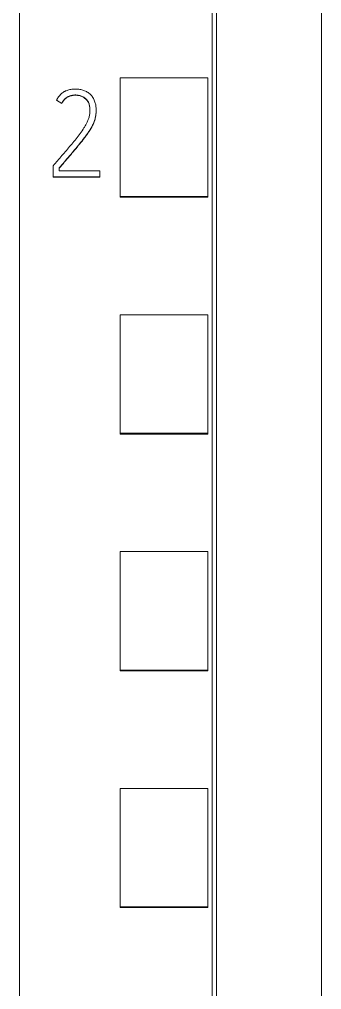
# Model space of a CAD drawing. Header units: millimetres. Extents: x 4137 to 6698, y 1400 to 3585.
# Drawn here: x 6042.65 to 6049.55, y 3292.87 to 3315 of the extents above; entities that cross this region are included whole.
import ezdxf

# ---------------------------------------------------------------- set-up
doc = ezdxf.new("R2010")
doc.units = ezdxf.units.MM
doc.layers.add('000-PI-Oprema', color=30, linetype='Continuous', lineweight=5)

msp = doc.modelspace()

# ---------------------------------------------------------------- linework, layer by layer
at = {"layer": '000-PI-Oprema', "color": 0, "linetype": 'ByBlock', "lineweight": 0}
for p, q in [((6042.648, 3360.465), (6042.648, 3247.047)), ((6047.048, 3358.191), (6047.048, 3249.376)), ((6044.948, 3310.962), (6044.948, 3313.664)), ((6046.948, 3313.664), (6044.948, 3313.664)), ((6046.948, 3310.962), (6046.948, 3313.664)), ((6044.4, 3312.922), (6044.4, 3312.928)), ((6043.418, 3311.405), (6044.483, 3311.405)), ((6044.483, 3311.399), (6043.418, 3311.399)), ((6044.483, 3311.543), (6043.557, 3311.543)), ((6044.483, 3311.405), (6044.483, 3311.543)), ((6044.483, 3311.405), (6044.483, 3311.399)), ((6044.948, 3310.941), (6044.948, 3310.962)), ((6046.948, 3310.962), (6044.948, 3310.962)), ((6046.948, 3310.941), (6044.948, 3310.941)), ((6046.948, 3310.941), (6046.948, 3310.962)), ((6044.948, 3305.56), (6044.948, 3308.262)), ((6046.948, 3308.262), (6044.948, 3308.262)), ((6046.948, 3305.56), (6046.948, 3308.262)), ((6044.948, 3305.541), (6044.948, 3305.56)), ((6046.948, 3305.56), (6044.948, 3305.56)), ((6046.948, 3305.541), (6044.948, 3305.541)), ((6046.948, 3305.541), (6046.948, 3305.56)), ((6044.948, 3300.159), (6044.948, 3302.86)), ((6046.948, 3302.86), (6044.948, 3302.86)), ((6046.948, 3300.159), (6046.948, 3302.86)), ((6044.948, 3300.141), (6044.948, 3300.159)), ((6046.948, 3300.159), (6044.948, 3300.159)), ((6046.948, 3300.141), (6044.948, 3300.141)), ((6046.948, 3300.141), (6046.948, 3300.159)), ((6044.948, 3294.757), (6044.948, 3297.458)), ((6046.948, 3297.458), (6044.948, 3297.458)), ((6046.948, 3294.757), (6046.948, 3297.458)), ((6044.948, 3294.741), (6044.948, 3294.757)), ((6046.948, 3294.757), (6044.948, 3294.757)), ((6046.948, 3294.741), (6044.948, 3294.741)), ((6046.948, 3294.741), (6046.948, 3294.757))]:
    msp.add_line(p, q, dxfattribs=at)
at = {"layer": '000-PI-Oprema', "color": 0, "linetype": 'ByBlock', "lineweight": 0, "ltscale": 0.25}
for p, q in [((6043.493, 3313.154), (6043.618, 3313.084)), ((6043.418, 3311.659), (6043.418, 3311.399)), ((6043.557, 3311.543), (6043.557, 3311.61))]:
    msp.add_line(p, q, dxfattribs=at)
at = {"layer": '000-PI-Oprema', "color": 0, "linetype": 'ByBlock', "lineweight": 0}
for points, knots in [([(6047.148, 3358.377), (6047.148, 3355.333), (6047.148, 3345.763), (6047.148, 3331.593), (6047.148, 3317.027), (6047.148, 3302.817), (6047.148, 3288.522), (6047.148, 3273.036), (6047.148, 3260.396), (6047.148, 3252.431), (6047.148, 3249.091)], [0, 0, 0, 0, 0.083934, 0.263736, 0.389889, 0.484142, 0.653794, 0.78188, 0.908517, 1, 1, 1, 1]), ([(6049.548, 3355.311), (6049.548, 3353.288), (6049.548, 3344.739), (6049.548, 3331.593), (6049.548, 3317.027), (6049.548, 3302.817), (6049.548, 3288.522), (6049.548, 3273.036), (6049.548, 3260.278), (6049.548, 3251.396), (6049.548, 3247.139), (6049.548, 3246.341)], [0, 0, 0, 0, 0.055935, 0.236292, 0.362833, 0.457376, 0.627551, 0.756032, 0.883059, 0.978086, 1, 1, 1, 1]), ([(6043.557, 3311.61), (6043.596, 3311.656), (6043.635, 3311.702), (6043.713, 3311.793), (6043.752, 3311.839), (6043.83, 3311.931), (6043.869, 3311.976), (6043.947, 3312.069), (6043.985, 3312.115), (6044.061, 3312.208), (6044.099, 3312.255), (6044.153, 3312.327), (6044.171, 3312.352), (6044.206, 3312.401), (6044.224, 3312.425), (6044.257, 3312.476), (6044.273, 3312.501), (6044.303, 3312.553), (6044.318, 3312.579), (6044.336, 3312.62), (6044.342, 3312.634), (6044.353, 3312.662), (6044.359, 3312.676), (6044.373, 3312.72), (6044.38, 3312.749), (6044.391, 3312.808), (6044.395, 3312.838), (6044.399, 3312.883), (6044.4, 3312.898), (6044.4, 3312.928), (6044.4, 3312.943), (6044.398, 3312.988), (6044.395, 3313.018), (6044.387, 3313.063), (6044.384, 3313.077), (6044.376, 3313.107), (6044.371, 3313.121), (6044.361, 3313.15), (6044.355, 3313.163), (6044.342, 3313.19), (6044.334, 3313.203), (6044.322, 3313.223), (6044.318, 3313.229), (6044.309, 3313.241), (6044.304, 3313.247), (6044.289, 3313.265), (6044.279, 3313.276), (6044.258, 3313.297), (6044.247, 3313.307), (6044.229, 3313.321), (6044.223, 3313.325), (6044.21, 3313.334), (6044.203, 3313.338), (6044.17, 3313.357), (6044.143, 3313.369), (6044.1, 3313.384), (6044.085, 3313.389), (6044.056, 3313.397), (6044.041, 3313.4), (6044.011, 3313.405), (6043.996, 3313.407), (6043.966, 3313.41), (6043.951, 3313.41), (6043.921, 3313.411), (6043.906, 3313.411), (6043.876, 3313.41), (6043.86, 3313.408), (6043.815, 3313.403), (6043.785, 3313.397), (6043.742, 3313.384), (6043.728, 3313.378), (6043.707, 3313.369), (6043.7, 3313.366), (6043.687, 3313.359), (6043.68, 3313.355), (6043.647, 3313.336), (6043.623, 3313.319), (6043.589, 3313.288), (6043.578, 3313.278), (6043.557, 3313.255), (6043.548, 3313.244), (6043.521, 3313.207), (6043.506, 3313.181), (6043.493, 3313.154)], [0, 0, 0, 0, 0.0625, 0.0625, 0.125, 0.125, 0.1875, 0.1875, 0.25, 0.25, 0.3125, 0.3125, 0.34375, 0.34375, 0.375, 0.375, 0.40625, 0.40625, 0.4375, 0.4375, 0.453125, 0.453125, 0.46875, 0.46875, 0.5, 0.5, 0.53125, 0.53125, 0.546875, 0.546875, 0.5625, 0.5625, 0.59375, 0.59375, 0.609375, 0.609375, 0.625, 0.625, 0.640625, 0.640625, 0.65625, 0.65625, 0.664062, 0.664062, 0.671875, 0.671875, 0.6875, 0.6875, 0.703125, 0.703125, 0.710937, 0.710937, 0.71875, 0.71875, 0.75, 0.75, 0.765625, 0.765625, 0.78125, 0.78125, 0.796875, 0.796875, 0.8125, 0.8125, 0.828125, 0.828125, 0.84375, 0.84375, 0.875, 0.875, 0.890625, 0.890625, 0.898437, 0.898437, 0.90625, 0.90625, 0.9375, 0.9375, 0.953125, 0.953125, 0.96875, 0.96875, 1, 1, 1, 1]), ([(6043.618, 3313.09), (6043.629, 3313.113), (6043.643, 3313.135), (6043.667, 3313.166), (6043.675, 3313.175), (6043.694, 3313.193), (6043.704, 3313.202), (6043.736, 3313.225), (6043.758, 3313.237), (6043.807, 3313.256), (6043.832, 3313.264), (6043.87, 3313.271), (6043.883, 3313.273), (6043.908, 3313.275), (6043.922, 3313.275), (6043.96, 3313.275), (6043.986, 3313.272), (6044.024, 3313.264), (6044.036, 3313.26), (6044.061, 3313.252), (6044.073, 3313.247), (6044.108, 3313.23), (6044.13, 3313.217), (6044.161, 3313.192), (6044.17, 3313.184), (6044.188, 3313.165), (6044.196, 3313.155), (6044.208, 3313.139), (6044.211, 3313.133), (6044.218, 3313.122), (6044.227, 3313.105), (6044.234, 3313.087), (6044.242, 3313.062), (6044.245, 3313.049), (6044.251, 3313.024), (6044.253, 3313.011), (6044.256, 3312.986), (6044.257, 3312.973), (6044.259, 3312.947), (6044.259, 3312.934), (6044.259, 3312.908), (6044.258, 3312.895), (6044.256, 3312.869), (6044.255, 3312.856), (6044.25, 3312.818), (6044.245, 3312.793), (6044.235, 3312.755), (6044.231, 3312.743), (6044.223, 3312.718), (6044.219, 3312.706), (6044.204, 3312.67), (6044.193, 3312.647), (6044.169, 3312.602), (6044.156, 3312.579), (6044.13, 3312.536), (6044.116, 3312.514), (6044.073, 3312.45), (6044.043, 3312.409), (6043.951, 3312.285), (6043.886, 3312.206), (6043.787, 3312.088), (6043.753, 3312.049), (6043.687, 3311.97), (6043.653, 3311.931), (6043.586, 3311.854), (6043.553, 3311.815), (6043.485, 3311.737), (6043.452, 3311.698), (6043.418, 3311.659)], [0, 0, 0, 0, 0.03125, 0.03125, 0.046875, 0.046875, 0.0625, 0.0625, 0.09375, 0.09375, 0.125, 0.125, 0.140625, 0.140625, 0.15625, 0.15625, 0.1875, 0.1875, 0.203125, 0.203125, 0.21875, 0.21875, 0.25, 0.25, 0.265625, 0.265625, 0.28125, 0.28125, 0.289063, 0.289063, 0.296875, 0.3125, 0.3125, 0.328125, 0.328125, 0.34375, 0.34375, 0.359375, 0.359375, 0.375, 0.375, 0.390625, 0.390625, 0.40625, 0.40625, 0.4375, 0.4375, 0.453125, 0.453125, 0.46875, 0.46875, 0.5, 0.5, 0.53125, 0.53125, 0.5625, 0.5625, 0.625, 0.625, 0.75, 0.75, 0.8125, 0.8125, 0.875, 0.875, 0.9375, 0.9375, 1, 1, 1, 1]), ([(6044.259, 3312.919), (6044.259, 3312.929), (6044.259, 3312.94), (6044.257, 3312.963), (6044.256, 3312.976), (6044.253, 3313.001), (6044.251, 3313.014), (6044.246, 3313.04), (6044.243, 3313.052), (6044.235, 3313.077), (6044.23, 3313.089), (6044.222, 3313.107), (6044.219, 3313.113), (6044.213, 3313.124), (6044.209, 3313.13), (6044.191, 3313.157), (6044.173, 3313.176), (6044.148, 3313.196), (6044.143, 3313.2), (6044.132, 3313.208), (6044.116, 3313.219), (6044.088, 3313.235), (6044.064, 3313.245), (6044.039, 3313.253), (6044.026, 3313.257), (6043.988, 3313.266), (6043.963, 3313.269), (6043.91, 3313.27), (6043.871, 3313.266), (6043.833, 3313.257), (6043.808, 3313.25), (6043.796, 3313.246), (6043.772, 3313.236), (6043.76, 3313.231), (6043.737, 3313.218), (6043.726, 3313.211), (6043.694, 3313.188), (6043.675, 3313.17), (6043.651, 3313.14), (6043.644, 3313.129), (6043.63, 3313.107), (6043.624, 3313.096), (6043.618, 3313.084)], [0, 0, 0, 0, 0.034384, 0.034384, 0.076368, 0.076368, 0.118351, 0.118351, 0.160334, 0.160334, 0.202317, 0.202317, 0.223309, 0.223309, 0.244301, 0.244301, 0.328267, 0.328267, 0.349259, 0.349259, 0.370251, 0.412234, 0.454217, 0.454217, 0.496201, 0.496201, 0.580167, 0.580167, 0.664134, 0.706117, 0.706117, 0.7481, 0.7481, 0.790084, 0.790084, 0.832067, 0.832067, 0.916033, 0.916033, 0.958017, 0.958017, 1, 1, 1, 1]), ([(6044.4, 3312.922), (6044.4, 3312.901), (6044.399, 3312.88), (6044.395, 3312.828), (6044.391, 3312.799), (6044.382, 3312.755), (6044.379, 3312.74), (6044.371, 3312.711), (6044.367, 3312.696), (6044.358, 3312.667), (6044.352, 3312.653), (6044.341, 3312.625), (6044.335, 3312.612), (6044.316, 3312.571), (6044.302, 3312.544), (6044.272, 3312.493), (6044.255, 3312.467), (6044.222, 3312.417), (6044.205, 3312.392), (6044.17, 3312.343), (6044.152, 3312.319), (6044.097, 3312.247), (6044.06, 3312.201), (6043.984, 3312.108), (6043.946, 3312.061), (6043.868, 3311.969), (6043.829, 3311.924), (6043.751, 3311.832), (6043.712, 3311.787), (6043.634, 3311.695), (6043.596, 3311.649), (6043.557, 3311.603)], [0, 0, 0, 0, 0.040253, 0.040253, 0.096709, 0.096709, 0.124936, 0.124936, 0.153164, 0.153164, 0.181392, 0.181392, 0.20962, 0.20962, 0.266076, 0.266076, 0.322531, 0.322531, 0.378987, 0.378987, 0.435443, 0.435443, 0.548354, 0.548354, 0.661266, 0.661266, 0.774177, 0.774177, 0.887089, 0.887089, 1, 1, 1, 1])]:
    msp.add_open_spline(points, degree=3, knots=knots, dxfattribs=at)

doc.saveas('drawing.dxf')
